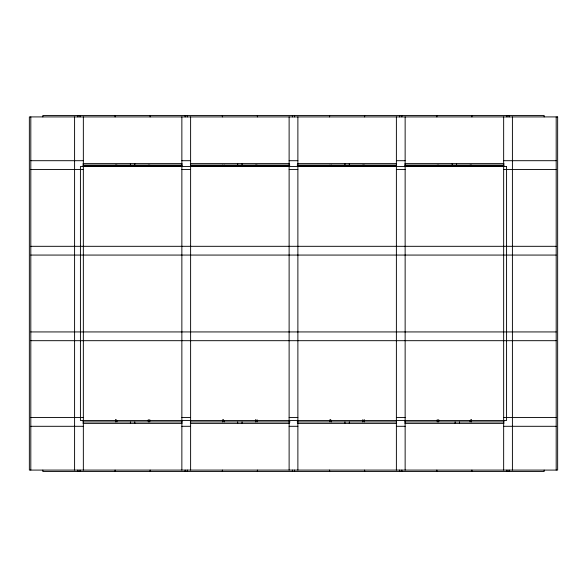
<?xml version="1.0" encoding="UTF-8"?>
<svg xmlns="http://www.w3.org/2000/svg" width="587" height="587" viewBox="0 0 587 587"><rect width="100%" height="100%" fill="white"/><g stroke="black" fill="none" stroke-linecap="round" stroke-linejoin="round"><path stroke-width="0.88" d="M30.81 160.699L83.347 160.699M181.86 160.699L190.614 160.699M289.12 160.699L297.88 160.699M396.386 160.699L405.14 160.699M503.653 160.699L556.19 160.699M83.016 163.612L182.065 163.612M190.32 163.612L289.376 163.612M297.624 163.612L396.68 163.612M404.935 163.612L503.984 163.612M82.635 165.072L182.564 165.072M190.401 165.072L289.831 165.072M297.169 165.072L396.599 165.072M404.436 165.072L504.365 165.072M83.347 165.952L115.456 165.952M148.291 165.952L116.182 165.952L116.182 165.072M149.751 165.952L181.86 165.952M190.614 165.952L222.722 165.952M224.175 165.952L256.284 165.952L256.284 165.072M257.018 165.952L289.12 165.952M297.88 165.952L329.982 165.952M331.442 165.952L363.551 165.952L363.551 165.072M364.278 165.952L396.386 165.952M405.14 165.952L437.249 165.952M438.709 165.952L470.818 165.952L470.818 165.072M471.544 165.952L503.653 165.952M30.81 169.452L83.347 169.452M181.86 169.452L190.614 169.452M289.12 169.452L297.88 169.452M396.386 169.452L405.14 169.452M503.653 169.452L556.19 169.452M30.81 246.313L556.19 246.313M30.81 255.066L556.19 255.066M30.81 331.934L556.19 331.934M30.81 340.687L556.19 340.687M30.81 417.548L83.347 417.548M181.86 417.548L190.614 417.548M289.12 417.548L297.88 417.548M396.386 417.548L405.14 417.548M503.653 417.548L556.19 417.548M82.635 421.928L182.564 421.928M190.305 421.928L290.11 421.928M297.169 421.928L396.32 421.928M404.436 421.928L504.365 421.928M83.016 423.388L182.065 423.388M190.32 423.388L289.376 423.388M297.624 423.388L396.68 423.388M404.935 423.388L503.984 423.388M30.81 426.301L83.347 426.301M181.86 426.301L190.614 426.301M289.12 426.301L297.88 426.301M396.386 426.301L405.14 426.301M503.653 426.301L556.19 426.301M556.19 116.916L556.19 470.084M544.149 116.916L544.149 115.456L42.851 115.456L42.851 116.916M544.149 470.084L544.149 471.544L42.851 471.544L42.851 470.084M512.407 116.916L512.407 470.084M509.127 115.456L509.127 116.916M509.127 470.084L509.127 471.544M506.933 115.456L506.933 116.916M506.933 470.084L506.933 471.544M503.653 116.916L503.653 470.084M471.911 115.456L471.911 116.916M471.911 470.084L471.911 471.544M471.544 165.072L471.544 166.532M471.544 419.595L471.544 421.928M470.818 419.595L470.818 420.468M470.084 165.072L470.084 166.532M470.084 420.468L470.084 421.928M459.504 421.928L459.504 423.388M456.591 163.612L456.591 165.072M455.13 421.928L455.13 423.388M452.21 163.612L452.21 165.072M438.709 165.072L438.709 166.532M438.709 419.595L438.709 421.928M437.249 165.072L437.249 166.532M437.249 419.595L437.249 421.928M436.882 115.456L436.882 116.916M436.882 470.084L436.882 471.544M405.14 116.916L405.14 470.084M401.86 115.456L401.86 116.916M401.86 470.084L401.86 471.544M399.674 115.456L399.674 116.916M399.674 470.084L399.674 471.544M396.386 116.916L396.386 470.084M364.644 115.456L364.644 116.916M364.644 470.084L364.644 471.544M364.278 165.072L364.278 166.532M364.278 419.595L364.278 421.928M362.825 165.072L362.825 166.532M362.825 419.595L362.825 421.928M349.324 163.612L349.324 165.072M349.324 421.928L349.324 423.388M344.943 163.612L344.943 165.072M344.943 421.928L344.943 423.388M331.442 165.072L331.442 166.532M331.442 420.468L331.442 421.928M330.716 419.595L330.716 420.468M329.982 165.072L329.982 166.532M329.982 419.595L329.982 421.928M329.623 115.456L329.623 116.916M329.623 470.084L329.623 471.544M297.88 116.916L297.88 470.084M294.593 115.456L294.593 116.916M294.593 470.084L294.593 471.544M292.407 115.456L292.407 116.916M292.407 470.084L292.407 471.544M289.12 116.916L289.12 470.084M257.377 115.456L257.377 116.916M257.377 470.084L257.377 471.544M257.018 165.072L257.018 166.532M257.018 419.595L257.018 421.928M255.558 165.072L255.558 166.532M255.558 419.595L255.558 421.928M242.057 163.612L242.057 165.072M242.057 421.928L242.057 423.388M237.676 163.612L237.676 165.072M237.676 421.928L237.676 423.388M224.175 165.072L224.175 166.532M224.175 420.468L224.175 421.928M223.449 419.595L223.449 420.468M222.722 165.072L222.722 166.532M222.722 419.595L222.722 421.928M222.356 115.456L222.356 116.916M222.356 470.084L222.356 471.544M190.614 116.916L190.614 470.084M187.326 115.456L187.326 116.916M187.326 470.084L187.326 471.544M185.14 115.456L185.14 116.916M185.14 470.084L185.14 471.544M181.86 116.916L181.86 470.084M150.118 115.456L150.118 116.916M150.118 470.084L150.118 471.544M149.751 165.072L149.751 166.532M149.751 419.595L149.751 421.928M148.291 165.072L148.291 166.532M148.291 419.595L148.291 421.928M134.79 163.612L134.79 165.072M134.79 421.928L134.79 423.388M130.409 163.612L130.409 165.072M130.409 421.928L130.409 423.388M116.916 165.072L116.916 166.532M116.916 420.468L116.916 421.928M116.182 419.595L116.182 420.468M115.456 165.072L115.456 166.532M115.456 419.595L115.456 421.928M115.089 115.456L115.089 116.916M115.089 470.084L115.089 471.544M83.347 116.916L83.347 470.084M80.067 115.456L80.067 116.916M80.067 470.084L80.067 471.544M77.873 115.456L77.873 116.916M77.873 470.084L77.873 471.544M74.593 116.916L74.593 470.084M30.81 116.916L30.81 470.084M557.65 116.916L29.35 116.916L29.35 470.084L557.65 470.084L557.65 116.916M506.574 166.532L80.426 166.532L80.426 420.468L506.574 420.468L506.574 166.532"/></g></svg>
